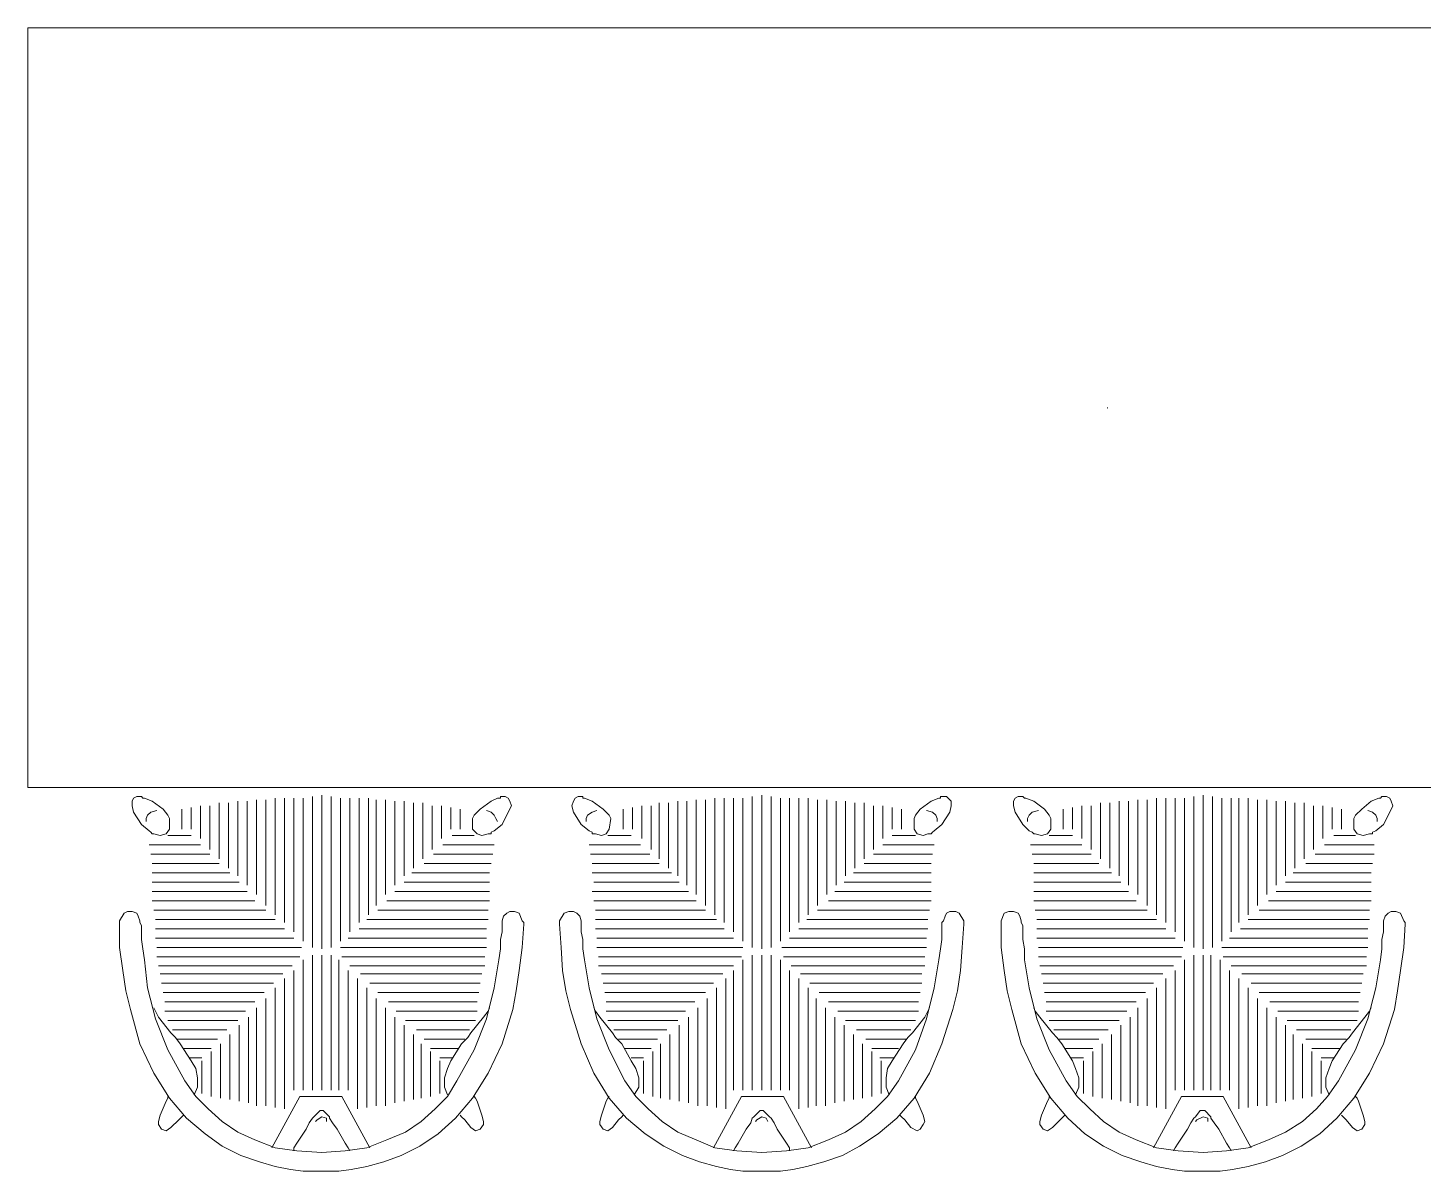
# Model space of a CAD drawing. Extents: x 233 to 569, y -241 to -74.
# Drawn here: x 287.831 to 289.73, y -170.206 to -168.649 of the extents above; entities that cross this region are included whole.
import ezdxf

# ---------------------------------------------------------------- set-up
doc = ezdxf.new("R2010")
doc.units = 0
doc.header["$MEASUREMENT"] = 0
doc.layers.add('2D N 0 PB DECO MUEBLES', color=251, linetype='CONTINUOUS')

msp = doc.modelspace()

# ---------------------------------------------------------------- linework, layer by layer
at = {"layer": '2D N 0 PB DECO MUEBLES', "lineweight": 9}
for points in [[(291.0311, -168.6493), (287.8306, -168.6493), (287.8306, -169.684), (291.0311, -169.684)], [(288, -169.7471), (288.0021, -169.7471), (288.0106, -169.7493), (288.019, -169.7471), (288.0233, -169.7408), (288.0233, -169.726), (288.0212, -169.7217), (288.0148, -169.7133), (288, -169.7027), (287.9894, -169.6985), (287.9873, -169.6985), (287.9852, -169.6963), (287.9788, -169.6963), (287.9746, -169.6985), (287.9725, -169.7027), (287.9725, -169.709), (287.9746, -169.7175), (287.9852, -169.7344), (287.9958, -169.7429), (287.9979, -169.745)], [(288.4614, -169.7471), (288.4572, -169.7471), (288.4487, -169.7493), (288.4424, -169.7471), (288.436, -169.7408), (288.436, -169.726), (288.4382, -169.7217), (288.4466, -169.7133), (288.4614, -169.7027), (288.4699, -169.6985), (288.4741, -169.6985), (288.4741, -169.6963), (288.4805, -169.6963), (288.4847, -169.6985), (288.4868, -169.7027), (288.489, -169.709), (288.4847, -169.7175), (288.4763, -169.7344), (288.4657, -169.7429), (288.4614, -169.745)], [(288.599, -169.7471), (288.6033, -169.7471), (288.6117, -169.7493), (288.6181, -169.7471), (288.6223, -169.7408), (288.6244, -169.726), (288.6223, -169.7217), (288.6138, -169.7133), (288.599, -169.7027), (288.5884, -169.6985), (288.5863, -169.6985), (288.5863, -169.6963), (288.58, -169.6963), (288.5757, -169.6985), (288.5736, -169.7027), (288.5715, -169.709), (288.5736, -169.7175), (288.5842, -169.7344), (288.5948, -169.7429), (288.599, -169.745)], [(289.0605, -169.7471), (289.0562, -169.7471), (289.0499, -169.7493), (289.0414, -169.7471), (289.0372, -169.7408), (289.0372, -169.726), (289.0393, -169.7217), (289.0457, -169.7133), (289.0605, -169.7027), (289.0711, -169.6985), (289.0732, -169.6985), (289.0732, -169.6963), (289.0816, -169.6963), (289.0838, -169.6985), (289.088, -169.7027), (289.088, -169.709), (289.0859, -169.7175), (289.0753, -169.7344), (289.0647, -169.7429), (289.0626, -169.745)], [(289.2002, -169.7471), (289.2023, -169.7471), (289.2108, -169.7493), (289.2192, -169.7471), (289.2235, -169.7408), (289.2235, -169.726), (289.2213, -169.7217), (289.215, -169.7133), (289.2002, -169.7027), (289.1896, -169.6985), (289.1875, -169.6985), (289.1854, -169.6963), (289.179, -169.6963), (289.1748, -169.6985), (289.1727, -169.7027), (289.1727, -169.709), (289.1748, -169.7175), (289.1854, -169.7344), (289.1938, -169.7429), (289.1981, -169.745)], [(289.6616, -169.7471), (289.6574, -169.7471), (289.6489, -169.7493), (289.6405, -169.7471), (289.6362, -169.7408), (289.6362, -169.726), (289.6383, -169.7217), (289.6468, -169.7133), (289.6595, -169.7027), (289.6701, -169.6985), (289.6722, -169.6985), (289.6743, -169.6963), (289.6807, -169.6963), (289.6849, -169.6985), (289.687, -169.7027), (289.6891, -169.709), (289.6849, -169.7175), (289.6764, -169.7344), (289.6659, -169.7429), (289.6616, -169.745)], [(288.2307, -170.2065), (288.2328, -170.2065), (288.2413, -170.2065), (288.254, -170.2065), (288.2709, -170.2044), (288.2921, -170.2001), (288.3154, -170.1938), (288.3387, -170.1853), (288.3641, -170.1726), (288.3895, -170.1557), (288.4128, -170.1345), (288.436, -170.107), (288.4572, -170.0731), (288.4763, -170.0329), (288.4911, -169.9863), (288.4953, -169.9609), (288.4995, -169.9334), (288.5038, -169.9017), (288.5059, -169.8699), (288.5059, -169.8678), (288.5038, -169.8657), (288.4995, -169.8551), (288.4932, -169.853), (288.4868, -169.853), (288.4826, -169.8551), (288.4784, -169.8593), (288.4763, -169.8657), (288.4763, -169.8678), (288.4763, -169.872), (288.4763, -169.8805), (288.4741, -169.8911), (288.4741, -169.9038), (288.472, -169.9186), (288.4657, -169.9567), (288.4551, -169.999), (288.4382, -170.0414), (288.4149, -170.0837), (288.4022, -170.1049), (288.3852, -170.1218), (288.3662, -170.1387), (288.345, -170.1536), (288.3196, -170.1641), (288.2921, -170.1747), (288.2625, -170.179), (288.2307, -170.1811), (288.1969, -170.179), (288.1672, -170.1747), (288.1397, -170.1641), (288.1164, -170.1536), (288.0953, -170.1387), (288.0762, -170.1218), (288.0593, -170.1049), (288.0444, -170.0837), (288.0212, -170.0414), (288.0042, -169.999), (287.9936, -169.9567), (287.9894, -169.9186), (287.9873, -169.9038), (287.9852, -169.8911), (287.9852, -169.8805), (287.9852, -169.872), (287.9831, -169.8678), (287.9831, -169.8657), (287.9809, -169.8593), (287.9788, -169.8551), (287.9725, -169.853), (287.9661, -169.853), (287.9619, -169.8551), (287.9555, -169.8657), (287.9555, -169.8678), (287.9555, -169.8699), (287.9555, -169.9017), (287.9598, -169.9334), (287.964, -169.9609), (287.9704, -169.9863), (287.9831, -170.0329), (288.0021, -170.0731), (288.0233, -170.107), (288.0466, -170.1345), (288.072, -170.1557), (288.0953, -170.1726), (288.1207, -170.1853), (288.1461, -170.1938), (288.1672, -170.2001), (288.1884, -170.2044), (288.2053, -170.2065), (288.218, -170.2065), (288.2265, -170.2065)], [(288.8298, -170.2065), (288.834, -170.2065), (288.8425, -170.2065), (288.8552, -170.2065), (288.8721, -170.2044), (288.8911, -170.2001), (288.9144, -170.1938), (288.9398, -170.1853), (288.9631, -170.1726), (288.9885, -170.1557), (289.0139, -170.1345), (289.0372, -170.107), (289.0584, -170.0731), (289.0753, -170.0329), (289.0901, -169.9863), (289.0965, -169.9609), (289.1007, -169.9334), (289.1028, -169.9017), (289.1049, -169.8699), (289.1049, -169.8678), (289.1049, -169.8657), (289.0986, -169.8551), (289.0943, -169.853), (289.0859, -169.853), (289.0816, -169.8551), (289.0795, -169.8593), (289.0774, -169.8657), (289.0753, -169.8678), (289.0753, -169.872), (289.0753, -169.8805), (289.0753, -169.8911), (289.0732, -169.9038), (289.0711, -169.9186), (289.0647, -169.9567), (289.0541, -169.999), (289.0393, -170.0414), (289.016, -170.0837), (289.0012, -170.1049), (288.9843, -170.1218), (288.9652, -170.1387), (288.9441, -170.1536), (288.9208, -170.1641), (288.8933, -170.1747), (288.8636, -170.179), (288.8298, -170.1811), (288.7959, -170.179), (288.7662, -170.1747), (288.7408, -170.1641), (288.7154, -170.1536), (288.6943, -170.1387), (288.6752, -170.1218), (288.6583, -170.1049), (288.6435, -170.0837), (288.6223, -170.0414), (288.6054, -169.999), (288.5948, -169.9567), (288.5884, -169.9186), (288.5863, -169.9038), (288.5863, -169.8911), (288.5842, -169.8805), (288.5842, -169.872), (288.5842, -169.8678), (288.5842, -169.8657), (288.5821, -169.8593), (288.5779, -169.8551), (288.5736, -169.853), (288.5673, -169.853), (288.5609, -169.8551), (288.5546, -169.8657), (288.5546, -169.8678), (288.5546, -169.8699), (288.5567, -169.9017), (288.5588, -169.9334), (288.563, -169.9609), (288.5694, -169.9863), (288.5842, -170.0329), (288.6011, -170.0731), (288.6223, -170.107), (288.6456, -170.1345), (288.671, -170.1557), (288.6964, -170.1726), (288.7218, -170.1853), (288.7451, -170.1938), (288.7684, -170.2001), (288.7874, -170.2044), (288.8043, -170.2065), (288.8192, -170.2065), (288.8276, -170.2065)], [(289.4309, -170.2065), (289.433, -170.2065), (289.4415, -170.2065), (289.4542, -170.2065), (289.4711, -170.2044), (289.4923, -170.2001), (289.5156, -170.1938), (289.5388, -170.1853), (289.5642, -170.1726), (289.5897, -170.1557), (289.6129, -170.1345), (289.6362, -170.107), (289.6574, -170.0731), (289.6764, -170.0329), (289.6913, -169.9863), (289.6955, -169.9609), (289.6997, -169.9334), (289.704, -169.9017), (289.7061, -169.8699), (289.7061, -169.8678), (289.704, -169.8657), (289.6997, -169.8551), (289.6934, -169.853), (289.687, -169.853), (289.6828, -169.8551), (289.6786, -169.8593), (289.6764, -169.8657), (289.6764, -169.8678), (289.6764, -169.872), (289.6764, -169.8805), (289.6743, -169.8911), (289.6743, -169.9038), (289.6722, -169.9186), (289.6659, -169.9567), (289.6553, -169.999), (289.6383, -170.0414), (289.6151, -170.0837), (289.6002, -170.1049), (289.5854, -170.1218), (289.5664, -170.1387), (289.5431, -170.1536), (289.5198, -170.1641), (289.4923, -170.1747), (289.4626, -170.179), (289.4309, -170.1811), (289.397, -170.179), (289.3674, -170.1747), (289.3399, -170.1641), (289.3166, -170.1536), (289.2954, -170.1387), (289.2764, -170.1218), (289.2594, -170.1049), (289.2446, -170.0837), (289.2213, -170.0414), (289.2044, -169.999), (289.1938, -169.9567), (289.1875, -169.9186), (289.1875, -169.9038), (289.1854, -169.8911), (289.1854, -169.8805), (289.1854, -169.872), (289.1832, -169.8678), (289.1832, -169.8657), (289.1811, -169.8593), (289.179, -169.8551), (289.1727, -169.853), (289.1663, -169.853), (289.16, -169.8551), (289.1557, -169.8657), (289.1557, -169.8678), (289.1557, -169.8699), (289.1557, -169.9017), (289.16, -169.9334), (289.1642, -169.9609), (289.1705, -169.9863), (289.1832, -170.0329), (289.2023, -170.0731), (289.2235, -170.107), (289.2467, -170.1345), (289.27, -170.1557), (289.2954, -170.1726), (289.3208, -170.1853), (289.3462, -170.1938), (289.3674, -170.2001), (289.3886, -170.2044), (289.4055, -170.2065), (289.4182, -170.2065), (289.4267, -170.2065)]]:
    msp.add_lwpolyline(points, close=True, dxfattribs=at)
for points in [[(288.091, -169.781), (288.091, -169.7048)], [(288.1037, -169.7937), (288.1037, -169.7048)], [(288.1164, -169.8043), (288.1164, -169.7027)], [(288.1291, -169.817), (288.1291, -169.7027)], [(288.1418, -169.8297), (288.1418, -169.7006)], [(288.1545, -169.8445), (288.1545, -169.7006)], [(288.1672, -169.8572), (288.1672, -169.6985)], [(288.1799, -169.8678), (288.1799, -169.6985)], [(288.1926, -169.8805), (288.1926, -169.6985)], [(288.2053, -169.8932), (288.2053, -169.6985)], [(288.218, -169.9017), (288.218, -169.6963)], [(288.2307, -169.6942), (288.2307, -169.9038)], [(288.2434, -169.9017), (288.2434, -169.6963)], [(288.2561, -169.8932), (288.2561, -169.6985)], [(288.2688, -169.8805), (288.2688, -169.6985)], [(288.2815, -169.8678), (288.2815, -169.6985)], [(288.2942, -169.8572), (288.2942, -169.6985)], [(288.3048, -169.8445), (288.3048, -169.7006)], [(288.3175, -169.8297), (288.3175, -169.7006)], [(288.3302, -169.817), (288.3302, -169.7027)], [(288.3429, -169.8043), (288.3429, -169.7027)], [(288.3556, -169.7937), (288.3556, -169.7048)], [(288.3683, -169.781), (288.3683, -169.7048)], [(288.69, -169.781), (288.69, -169.7048)], [(288.7027, -169.7937), (288.7027, -169.7048)], [(288.7154, -169.8043), (288.7154, -169.7027)], [(288.7281, -169.817), (288.7281, -169.7027)], [(288.7408, -169.8297), (288.7408, -169.7006)], [(288.7535, -169.8445), (288.7535, -169.7006)], [(288.7662, -169.8572), (288.7662, -169.6985)], [(288.7789, -169.8678), (288.7789, -169.6985)], [(288.7916, -169.8805), (288.7916, -169.6985)], [(288.8043, -169.8932), (288.8043, -169.6985)], [(288.817, -169.9017), (288.817, -169.6963)], [(288.8298, -169.6942), (288.8298, -169.9038)], [(288.8425, -169.9017), (288.8425, -169.6963)], [(288.8552, -169.8932), (288.8552, -169.6985)], [(288.8679, -169.8805), (288.8679, -169.6985)], [(288.8806, -169.8678), (288.8806, -169.6985)], [(288.8933, -169.8572), (288.8933, -169.6985)], [(288.906, -169.8445), (288.906, -169.7006)], [(288.9187, -169.8297), (288.9187, -169.7006)], [(288.9314, -169.817), (288.9314, -169.7027)], [(288.9441, -169.8043), (288.9441, -169.7027)], [(288.9568, -169.7937), (288.9568, -169.7048)], [(288.9695, -169.781), (288.9695, -169.7048)], [(289.2912, -169.781), (289.2912, -169.7048)], [(289.3039, -169.7937), (289.3039, -169.7048)], [(289.3166, -169.8043), (289.3166, -169.7027)], [(289.3293, -169.817), (289.3293, -169.7027)], [(289.342, -169.8297), (289.342, -169.7006)], [(289.3547, -169.8445), (289.3547, -169.7006)], [(289.3674, -169.8572), (289.3674, -169.6985)], [(289.3801, -169.8678), (289.3801, -169.6985)], [(289.3928, -169.8805), (289.3928, -169.6985)], [(289.4055, -169.8932), (289.4055, -169.6985)], [(289.4182, -169.9017), (289.4182, -169.6963)], [(289.4309, -169.6942), (289.4309, -169.9038)], [(289.4436, -169.9017), (289.4436, -169.6963)], [(289.4563, -169.8932), (289.4563, -169.6985)], [(289.469, -169.8805), (289.469, -169.6985)], [(289.4796, -169.8678), (289.4796, -169.6985)], [(289.4923, -169.8572), (289.4923, -169.6985)], [(289.505, -169.8445), (289.505, -169.7006)], [(289.5177, -169.8297), (289.5177, -169.7006)], [(289.5304, -169.817), (289.5304, -169.7027)], [(289.5431, -169.8043), (289.5431, -169.7027)], [(289.5558, -169.7937), (289.5558, -169.7048)], [(289.5685, -169.781), (289.5685, -169.7048)], [(287.9915, -169.7302), (287.9915, -169.726), (287.9936, -169.7217), (287.9979, -169.7175), (288.0063, -169.7154)], [(288.0402, -169.7408), (288.0402, -169.7133)], [(288.0529, -169.7408), (288.0529, -169.7112)], [(288.0656, -169.7535), (288.0656, -169.709)], [(288.0783, -169.7683), (288.0783, -169.709)], [(288.381, -169.7683), (288.381, -169.709)], [(288.3937, -169.7535), (288.3937, -169.709)], [(288.4064, -169.7408), (288.4064, -169.7112)], [(288.4191, -169.7408), (288.4191, -169.7133)], [(288.4699, -169.7302), (288.4678, -169.726), (288.4657, -169.7217), (288.4614, -169.7175), (288.4551, -169.7154)], [(288.5906, -169.7302), (288.5906, -169.726), (288.5927, -169.7217), (288.599, -169.7175), (288.6054, -169.7154)], [(288.6414, -169.7408), (288.6414, -169.7133)], [(288.6541, -169.7408), (288.6541, -169.7112)], [(288.6668, -169.7535), (288.6668, -169.709)], [(288.6795, -169.7683), (288.6795, -169.709)], [(288.9822, -169.7683), (288.9822, -169.709)], [(288.9949, -169.7535), (288.9949, -169.709)], [(289.0076, -169.7408), (289.0076, -169.7112)], [(289.0203, -169.7408), (289.0203, -169.7133)], [(289.0689, -169.7302), (289.0689, -169.726), (289.0668, -169.7217), (289.0626, -169.7175), (289.0541, -169.7154)], [(289.1917, -169.7302), (289.1917, -169.726), (289.1938, -169.7217), (289.1981, -169.7175), (289.2065, -169.7154)], [(289.2404, -169.7408), (289.2404, -169.7133)], [(289.2531, -169.7408), (289.2531, -169.7112)], [(289.2658, -169.7535), (289.2658, -169.709)], [(289.2785, -169.7683), (289.2785, -169.709)], [(289.5812, -169.7683), (289.5812, -169.709)], [(289.5939, -169.7535), (289.5939, -169.709)], [(289.6066, -169.7408), (289.6066, -169.7112)], [(289.6193, -169.7408), (289.6193, -169.7133)], [(289.668, -169.7302), (289.668, -169.726), (289.6659, -169.7217), (289.6616, -169.7175), (289.6553, -169.7154)], [(287.9958, -169.762), (288.0656, -169.762)], [(288.0212, -169.7493), (288.0529, -169.7493)], [(288.4657, -169.762), (288.3958, -169.762)], [(288.4382, -169.7493), (288.4085, -169.7493)], [(288.5948, -169.762), (288.6646, -169.762)], [(288.6202, -169.7493), (288.6519, -169.7493)], [(289.0647, -169.762), (288.9949, -169.762)], [(289.0393, -169.7493), (289.0076, -169.7493)], [(289.1959, -169.762), (289.2658, -169.762)], [(289.2213, -169.7493), (289.2531, -169.7493)], [(289.6637, -169.762), (289.596, -169.762)], [(289.6383, -169.7493), (289.6087, -169.7493)], [(287.9979, -169.7747), (288.0783, -169.7747)], [(288.4636, -169.7747), (288.3831, -169.7747)], [(288.5969, -169.7747), (288.6773, -169.7747)], [(289.0626, -169.7747), (288.9822, -169.7747)], [(289.1981, -169.7747), (289.2785, -169.7747)], [(289.6637, -169.7747), (289.5833, -169.7747)], [(288, -169.7874), (288.091, -169.7874)], [(288, -169.8001), (288.1058, -169.8001)], [(288.4593, -169.8001), (288.3535, -169.8001)], [(288.4614, -169.7874), (288.3704, -169.7874)], [(288.599, -169.7874), (288.69, -169.7874)], [(288.599, -169.8001), (288.707, -169.8001)], [(289.0605, -169.8001), (288.9546, -169.8001)], [(289.0605, -169.7874), (288.9695, -169.7874)], [(289.2002, -169.7874), (289.2891, -169.7874)], [(289.2002, -169.8001), (289.306, -169.8001)], [(289.6595, -169.8001), (289.5537, -169.8001)], [(289.6616, -169.7874), (289.5706, -169.7874)], [(288, -169.8128), (288.1185, -169.8128)], [(288.4593, -169.8128), (288.3429, -169.8128)], [(288.6011, -169.8128), (288.7176, -169.8128)], [(289.0605, -169.8128), (288.9419, -169.8128)], [(289.2002, -169.8128), (289.3187, -169.8128)], [(289.6595, -169.8128), (289.5431, -169.8128)], [(288, -169.8255), (288.1291, -169.8255)], [(288, -169.8382), (288.1397, -169.8382)], [(288.4593, -169.8382), (288.3196, -169.8382)], [(288.4593, -169.8255), (288.3302, -169.8255)], [(288.599, -169.8255), (288.7303, -169.8255)], [(288.6011, -169.8382), (288.7408, -169.8382)], [(289.0605, -169.8382), (288.9208, -169.8382)], [(289.0605, -169.8255), (288.9292, -169.8255)], [(289.2002, -169.8255), (289.3293, -169.8255)], [(289.2002, -169.8382), (289.3399, -169.8382)], [(289.6595, -169.8382), (289.5198, -169.8382)], [(289.6595, -169.8255), (289.5304, -169.8255)], [(288.0021, -169.8509), (288.1545, -169.8509)], [(288.4572, -169.8509), (288.3069, -169.8509)], [(288.6033, -169.8509), (288.7535, -169.8509)], [(289.0584, -169.8509), (288.906, -169.8509)], [(289.2023, -169.8509), (289.3547, -169.8509)], [(289.6574, -169.8509), (289.5071, -169.8509)], [(288.0042, -169.8636), (288.1672, -169.8636)], [(288.0042, -169.8763), (288.1799, -169.8763)], [(288.4551, -169.8763), (288.2815, -169.8763)], [(288.4572, -169.8636), (288.2921, -169.8636)], [(288.6033, -169.8636), (288.7684, -169.8636)], [(288.6033, -169.8763), (288.7789, -169.8763)], [(289.0562, -169.8763), (288.8806, -169.8763)], [(289.0562, -169.8636), (288.8911, -169.8636)], [(289.2044, -169.8636), (289.3674, -169.8636)], [(289.2044, -169.8763), (289.3801, -169.8763)], [(289.6553, -169.8763), (289.4817, -169.8763)], [(289.6574, -169.8636), (289.4923, -169.8636)], [(288.0042, -169.889), (288.1926, -169.889)], [(288.4551, -169.889), (288.2667, -169.889)], [(288.6054, -169.889), (288.7916, -169.889)], [(289.0541, -169.889), (288.8679, -169.889)], [(289.2044, -169.889), (289.3928, -169.889)], [(289.6553, -169.889), (289.4669, -169.889)], [(288.0063, -169.9017), (288.2032, -169.9017)], [(288.0063, -169.9144), (288.2011, -169.9144)], [(288.218, -169.9123), (288.218, -170.0964)], [(288.2307, -169.9123), (288.2307, -170.0964)], [(288.2434, -169.9123), (288.2434, -170.0964)], [(288.4551, -169.9017), (288.2561, -169.9017)], [(288.453, -169.9144), (288.2582, -169.9144)], [(288.6054, -169.9017), (288.8043, -169.9017)], [(288.6075, -169.9144), (288.8022, -169.9144)], [(288.817, -169.9123), (288.817, -170.0964)], [(288.8298, -169.9123), (288.8298, -170.0964)], [(288.8425, -169.9123), (288.8425, -170.0964)], [(289.0541, -169.9017), (288.8573, -169.9017)], [(289.052, -169.9144), (288.8594, -169.9144)], [(289.2065, -169.9017), (289.4034, -169.9017)], [(289.2065, -169.9144), (289.4013, -169.9144)], [(289.4182, -169.9123), (289.4182, -170.0964)], [(289.4309, -169.9123), (289.4309, -170.0964)], [(289.4415, -169.9123), (289.4415, -170.0964)], [(289.6553, -169.9017), (289.4563, -169.9017)], [(289.6532, -169.9144), (289.4584, -169.9144)], [(288.0085, -169.9271), (288.1905, -169.9271)], [(288.1926, -169.9334), (288.1926, -170.0964)], [(288.2053, -169.9186), (288.2053, -170.0964)], [(288.254, -169.9186), (288.254, -170.0964)], [(288.2667, -169.9334), (288.2667, -170.0964)], [(288.453, -169.9271), (288.2688, -169.9271)], [(288.6075, -169.9271), (288.7916, -169.9271)], [(288.7916, -169.9334), (288.7916, -170.0964)], [(288.8043, -169.9186), (288.8043, -170.0964)], [(288.8552, -169.9186), (288.8552, -170.0964)], [(288.8679, -169.9334), (288.8679, -170.0964)], [(289.052, -169.9271), (288.87, -169.9271)], [(289.2086, -169.9271), (289.3907, -169.9271)], [(289.3928, -169.9334), (289.3928, -170.0964)], [(289.4055, -169.9186), (289.4055, -170.0964)], [(289.4542, -169.9186), (289.4542, -170.0964)], [(289.4669, -169.9334), (289.4669, -170.0964)], [(289.6532, -169.9271), (289.469, -169.9271)], [(288.0106, -169.9377), (288.1778, -169.9377)], [(288.0127, -169.9504), (288.1651, -169.9504)], [(288.1799, -169.944), (288.1799, -170.1218)], [(288.2794, -169.944), (288.2794, -170.1218)], [(288.4487, -169.9377), (288.2836, -169.9377)], [(288.4466, -169.9504), (288.2963, -169.9504)], [(288.6117, -169.9377), (288.7768, -169.9377)], [(288.6138, -169.9504), (288.7641, -169.9504)], [(288.7811, -169.944), (288.7811, -170.1218)], [(288.8806, -169.944), (288.8806, -170.1218)], [(289.0478, -169.9377), (288.8827, -169.9377)], [(289.0478, -169.9504), (288.8954, -169.9504)], [(289.2108, -169.9377), (289.3759, -169.9377)], [(289.2129, -169.9504), (289.3632, -169.9504)], [(289.3801, -169.944), (289.3801, -170.1218)], [(289.4796, -169.944), (289.4796, -170.1218)], [(289.6489, -169.9377), (289.4838, -169.9377)], [(289.6468, -169.9504), (289.4965, -169.9504)], [(288.0148, -169.9631), (288.1524, -169.9631)], [(288.1545, -169.9715), (288.1545, -170.1176)], [(288.1672, -169.9567), (288.1672, -170.1197)], [(288.2921, -169.9567), (288.2921, -170.1197)], [(288.3048, -169.9715), (288.3048, -170.1176)], [(288.4445, -169.9631), (288.3069, -169.9631)], [(288.616, -169.9631), (288.7535, -169.9631)], [(288.7557, -169.9715), (288.7557, -170.1176)], [(288.7684, -169.9567), (288.7684, -170.1197)], [(288.8933, -169.9567), (288.8933, -170.1197)], [(288.9038, -169.9715), (288.9038, -170.1176)], [(289.0457, -169.9631), (288.9081, -169.9631)], [(289.215, -169.9631), (289.3526, -169.9631)], [(289.3547, -169.9715), (289.3547, -170.1176)], [(289.3674, -169.9567), (289.3674, -170.1197)], [(289.4923, -169.9567), (289.4923, -170.1197)], [(289.505, -169.9715), (289.505, -170.1176)], [(289.6447, -169.9631), (289.5071, -169.9631)], [(288.0021, -169.9842), (288.0042, -169.9885), (288.0085, -169.9969), (288.0254, -170.0181), (288.0317, -170.0244), (288.0381, -170.0329), (288.0529, -170.0562), (288.0593, -170.0668), (288.0614, -170.0795), (288.0614, -170.0922), (288.0571, -170.1028)], [(288.0169, -169.9758), (288.1397, -169.9758)], [(288.0169, -169.9885), (288.127, -169.9885)], [(288.1418, -169.9842), (288.1418, -170.1176)], [(288.3175, -169.9842), (288.3175, -170.1176)], [(288.4424, -169.9758), (288.3217, -169.9758)], [(288.4424, -169.9885), (288.3323, -169.9885)], [(288.4593, -169.9842), (288.4572, -169.9885), (288.4509, -169.9969), (288.4339, -170.0181), (288.4297, -170.0244), (288.4212, -170.0329), (288.4064, -170.0562), (288.4022, -170.0668), (288.3979, -170.0795), (288.3979, -170.0922), (288.4022, -170.1028)], [(288.6011, -169.9842), (288.6033, -169.9885), (288.6096, -169.9969), (288.6265, -170.0181), (288.6308, -170.0244), (288.6392, -170.0329), (288.6519, -170.0562), (288.6583, -170.0668), (288.6625, -170.0795), (288.6625, -170.0922), (288.6562, -170.1028)], [(288.6181, -169.9758), (288.7387, -169.9758)], [(288.6181, -169.9885), (288.726, -169.9885)], [(288.743, -169.9842), (288.743, -170.1176)], [(288.9165, -169.9842), (288.9165, -170.1176)], [(289.0435, -169.9758), (288.9208, -169.9758)], [(289.0435, -169.9885), (288.9335, -169.9885)], [(289.0584, -169.9842), (289.0562, -169.9885), (289.052, -169.9969), (289.0351, -170.0181), (289.0287, -170.0244), (289.0224, -170.0329), (289.0076, -170.0562), (289.0012, -170.0668), (288.9991, -170.0795), (288.9991, -170.0922), (289.0033, -170.1028)], [(289.2002, -169.9842), (289.2023, -169.9885), (289.2086, -169.9969), (289.2256, -170.0181), (289.2319, -170.0244), (289.2383, -170.0329), (289.2531, -170.0562), (289.2573, -170.0668), (289.2616, -170.0795), (289.2616, -170.0922), (289.2573, -170.1028)], [(289.2171, -169.9758), (289.3399, -169.9758)], [(289.2171, -169.9885), (289.3272, -169.9885)], [(289.342, -169.9842), (289.342, -170.1176)], [(289.5177, -169.9842), (289.5177, -170.1176)], [(289.6426, -169.9758), (289.5219, -169.9758)], [(289.6426, -169.9885), (289.5325, -169.9885)], [(289.6595, -169.9842), (289.6574, -169.9885), (289.651, -169.9969), (289.6341, -170.0181), (289.6299, -170.0244), (289.6214, -170.0329), (289.6066, -170.0562), (289.6024, -170.0668), (289.5981, -170.0795), (289.5981, -170.0922), (289.6024, -170.1028)], [(288.0212, -170.0012), (288.1164, -170.0012)], [(288.1185, -170.0075), (288.1185, -170.1112)], [(288.1312, -169.9969), (288.1312, -170.1133)], [(288.3302, -169.9969), (288.3302, -170.1133)], [(288.3429, -170.0075), (288.3429, -170.1112)], [(288.4403, -170.0012), (288.345, -170.0012)], [(288.6202, -170.0012), (288.7154, -170.0012)], [(288.7176, -170.0075), (288.7176, -170.1112)], [(288.7303, -169.9969), (288.7303, -170.1133)], [(288.9292, -169.9969), (288.9292, -170.1133)], [(288.9419, -170.0075), (288.9419, -170.1112)], [(289.0393, -170.0012), (288.9441, -170.0012)], [(289.2213, -170.0012), (289.3166, -170.0012)], [(289.3187, -170.0075), (289.3187, -170.1112)], [(289.3314, -169.9969), (289.3314, -170.1133)], [(289.5304, -169.9969), (289.5304, -170.1133)], [(289.5431, -170.0075), (289.5431, -170.1112)], [(289.6405, -170.0012), (289.5452, -170.0012)], [(288.0275, -170.0139), (288.1016, -170.0139)], [(288.0339, -170.0266), (288.0889, -170.0266)], [(288.1058, -170.0202), (288.1058, -170.1091)], [(288.3556, -170.0202), (288.3556, -170.1091)], [(288.4318, -170.0139), (288.3598, -170.0139)], [(288.4255, -170.0266), (288.3704, -170.0266)], [(288.6287, -170.0139), (288.7006, -170.0139)], [(288.635, -170.0266), (288.6879, -170.0266)], [(288.7049, -170.0202), (288.7049, -170.1091)], [(288.9546, -170.0202), (288.9546, -170.1091)], [(289.033, -170.0139), (288.9589, -170.0139)], [(289.0266, -170.0266), (288.9716, -170.0266)], [(289.2277, -170.0139), (289.3018, -170.0139)], [(289.234, -170.0266), (289.2891, -170.0266)], [(289.306, -170.0202), (289.306, -170.1091)], [(289.5537, -170.0202), (289.5537, -170.1091)], [(289.632, -170.0139), (289.5579, -170.0139)], [(289.6256, -170.0266), (289.5706, -170.0266)], [(288.0423, -170.0393), (288.0804, -170.0393)], [(288.0804, -170.0435), (288.0804, -170.1049)], [(288.0931, -170.0329), (288.0931, -170.107)], [(288.3662, -170.0329), (288.3662, -170.107)], [(288.417, -170.0393), (288.3789, -170.0393)], [(288.3789, -170.0435), (288.3789, -170.1049)], [(288.6435, -170.0393), (288.6795, -170.0393)], [(288.6816, -170.0435), (288.6816, -170.1049)], [(288.6922, -170.0329), (288.6922, -170.107)], [(288.9673, -170.0329), (288.9673, -170.107)], [(289.016, -170.0393), (288.98, -170.0393)], [(288.98, -170.0435), (288.98, -170.1049)], [(289.2425, -170.0393), (289.2806, -170.0393)], [(289.2806, -170.0435), (289.2806, -170.1049)], [(289.2933, -170.0329), (289.2933, -170.107)], [(289.5664, -170.0329), (289.5664, -170.107)], [(289.6172, -170.0393), (289.5791, -170.0393)], [(289.5791, -170.0435), (289.5791, -170.1049)], [(288.0508, -170.052), (288.0677, -170.052)], [(288.0677, -170.0562), (288.0677, -170.1006)], [(288.4085, -170.052), (288.3916, -170.052)], [(288.3916, -170.0562), (288.3916, -170.1006)], [(288.6519, -170.052), (288.6689, -170.052)], [(288.6689, -170.0562), (288.6689, -170.1006)], [(289.0097, -170.052), (288.9906, -170.052)], [(288.9927, -170.0562), (288.9927, -170.1006)], [(289.251, -170.052), (289.2679, -170.052)], [(289.2679, -170.0562), (289.2679, -170.1006)], [(289.6087, -170.052), (289.5918, -170.052)], [(289.5918, -170.0562), (289.5918, -170.1006)], [(288.0212, -170.1049), (288.0212, -170.107), (288.019, -170.1112), (288.0106, -170.1303), (288.0085, -170.1387), (288.0085, -170.143), (288.0127, -170.1493), (288.019, -170.1514), (288.0254, -170.1472), (288.036, -170.1366), (288.0402, -170.1324), (288.0423, -170.1303)], [(288.163, -170.1747), (288.2011, -170.1049), (288.2307, -170.1049), (288.2582, -170.1049), (288.2963, -170.1747)], [(288.4382, -170.1049), (288.4403, -170.107), (288.4424, -170.1112), (288.4487, -170.1303), (288.4509, -170.1387), (288.4509, -170.143), (288.4466, -170.1493), (288.4403, -170.1514), (288.4339, -170.1472), (288.4255, -170.1366), (288.4212, -170.1324), (288.4191, -170.1303)], [(288.6223, -170.1049), (288.6202, -170.107), (288.6181, -170.1112), (288.6117, -170.1303), (288.6096, -170.1387), (288.6096, -170.143), (288.6138, -170.1493), (288.6202, -170.1514), (288.6265, -170.1472), (288.635, -170.1366), (288.6392, -170.1324), (288.6414, -170.1303)], [(288.7641, -170.1747), (288.8022, -170.1049), (288.8298, -170.1049), (288.8594, -170.1049), (288.8975, -170.1747)], [(289.0393, -170.1049), (289.0393, -170.107), (289.0414, -170.1112), (289.0499, -170.1303), (289.052, -170.1387), (289.0499, -170.143), (289.0457, -170.1493), (289.0414, -170.1514), (289.033, -170.1472), (289.0245, -170.1366), (289.0203, -170.1324), (289.0181, -170.1303)], [(289.2213, -170.1049), (289.2213, -170.107), (289.2192, -170.1112), (289.2108, -170.1303), (289.2086, -170.1387), (289.2086, -170.143), (289.2129, -170.1493), (289.2192, -170.1514), (289.2256, -170.1472), (289.2362, -170.1366), (289.2404, -170.1324), (289.2425, -170.1303)], [(289.3632, -170.1747), (289.4013, -170.1049), (289.4309, -170.1049), (289.4584, -170.1049), (289.4965, -170.1747)], [(289.6383, -170.1049), (289.6405, -170.107), (289.6426, -170.1112), (289.6489, -170.1303), (289.651, -170.1387), (289.651, -170.143), (289.6468, -170.1493), (289.6405, -170.1514), (289.6341, -170.1472), (289.6256, -170.1366), (289.6214, -170.1324), (289.6193, -170.1303)], [(288.1926, -170.179), (288.1926, -170.1747), (288.1969, -170.1684), (288.2096, -170.1493), (288.2138, -170.1409), (288.218, -170.1345), (288.2201, -170.1324), (288.2286, -170.1239), (288.2307, -170.1239), (288.2328, -170.1239), (288.2413, -170.1324), (288.2413, -170.1345), (288.2455, -170.1409), (288.2519, -170.1493), (288.2625, -170.1684), (288.2667, -170.1747), (288.2688, -170.179)], [(288.7916, -170.179), (288.7938, -170.1747), (288.798, -170.1684), (288.8086, -170.1493), (288.8149, -170.1409), (288.817, -170.1345), (288.8192, -170.1324), (288.8276, -170.1239), (288.8298, -170.1239), (288.8319, -170.1239), (288.8403, -170.1324), (288.8425, -170.1345), (288.8467, -170.1409), (288.8509, -170.1493), (288.8636, -170.1684), (288.8679, -170.1747), (288.8679, -170.179)], [(289.3907, -170.179), (289.3928, -170.1747), (289.397, -170.1684), (289.4097, -170.1493), (289.414, -170.1409), (289.4182, -170.1345), (289.4203, -170.1324), (289.4267, -170.1239), (289.4309, -170.1239), (289.433, -170.1239), (289.4415, -170.1324), (289.4415, -170.1345), (289.4457, -170.1409), (289.4521, -170.1493), (289.4626, -170.1684), (289.4669, -170.1747), (289.469, -170.179)], [(288.2223, -170.1387), (288.2244, -170.1366), (288.2307, -170.1324), (288.2371, -170.1345), (288.2371, -170.1387)], [(288.8213, -170.1387), (288.8234, -170.1366), (288.8298, -170.1324), (288.8361, -170.1345), (288.8382, -170.1387)], [(289.4203, -170.1387), (289.4224, -170.1366), (289.4309, -170.1324), (289.4372, -170.1345), (289.4372, -170.1387)]]:
    msp.add_lwpolyline(points, dxfattribs=at)
at = {"layer": '2D N 0 PB DECO MUEBLES'}
msp.add_circle((289.3003, -169.1668), 0.000161, dxfattribs=at)

doc.saveas('drawing.dxf')
